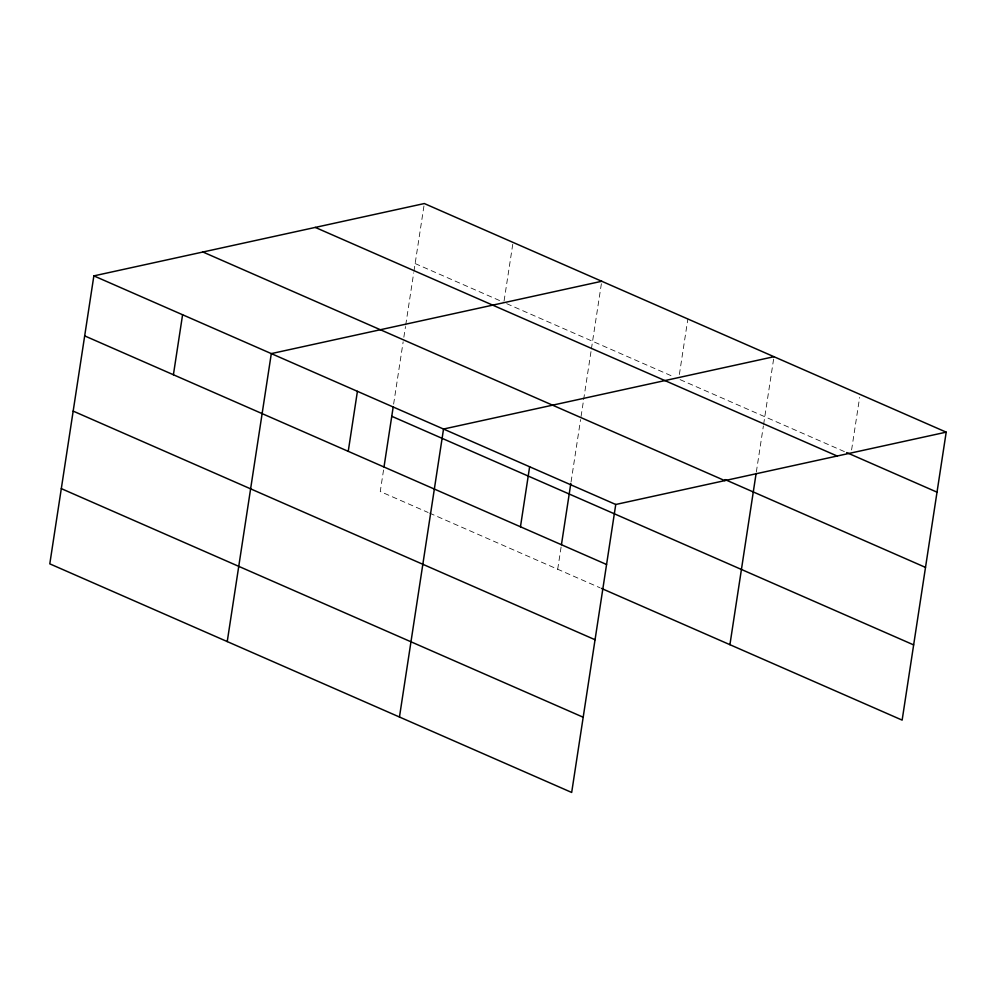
<?xml version="1.0" encoding="UTF-8"?>
<svg xmlns="http://www.w3.org/2000/svg" width="996" height="996" viewBox="0 0 996 996"><rect width="100%" height="100%" fill="white"/><g stroke="black" fill="none" stroke-linecap="round" stroke-linejoin="round"><path stroke-width="0.75" stroke-dasharray="4.98 3.74" d="M383.547 470.025L380.248 491.514L428.131 512.492M393.619 404.127L403.156 341.815M403.853 337.246L405.509 326.501M405.733 324.957L413.726 272.767M413.963 271.223L424.321 203.545M504.088 300.916L513.04 242.401M557.698 569.239L561.221 546.206M571.069 481.852L580.593 419.553M581.066 416.502L583.407 401.151M583.644 399.62L591.163 350.492M591.4 348.961L601.758 281.27M679.372 374.496L687.863 318.994M756.338 471.992L763.384 425.939M763.621 424.396L773.979 356.705M851.592 449.943L859.635 397.429M415.133 263.554L503.852 302.411M506.678 303.656L671.628 375.915M680.094 379.625L845.255 451.972M429.537 513.102L600.04 587.789"/><path stroke-width="1.49" d="M946.2 432.152L424.321 203.545L93.861 275.88L49.8 563.848L571.679 792.455L615.752 504.486L946.2 432.152L902.139 720.12L601.447 588.412M173.404 374.757L182.592 314.736M227.237 641.573L271.31 353.605L601.758 281.27M348.239 451.337L357.415 391.328M384.008 466.95L393.159 407.165M399.458 717.02L443.531 429.039L773.979 356.705M520.46 526.784L529.635 466.763M561.445 544.675L570.833 483.371M729.919 644.686L756.101 473.523M846.675 452.582L937.012 492.161M315.271 227.412L837.15 456.019M725.051 479.586L925.508 567.396M202.91 252L724.802 480.62M93.861 275.88L615.752 504.486M391.764 416.291L913.643 644.898M84.685 335.889L606.564 564.495M73.169 411.111L595.048 639.731M61.316 488.625L583.195 717.232"/></g></svg>
